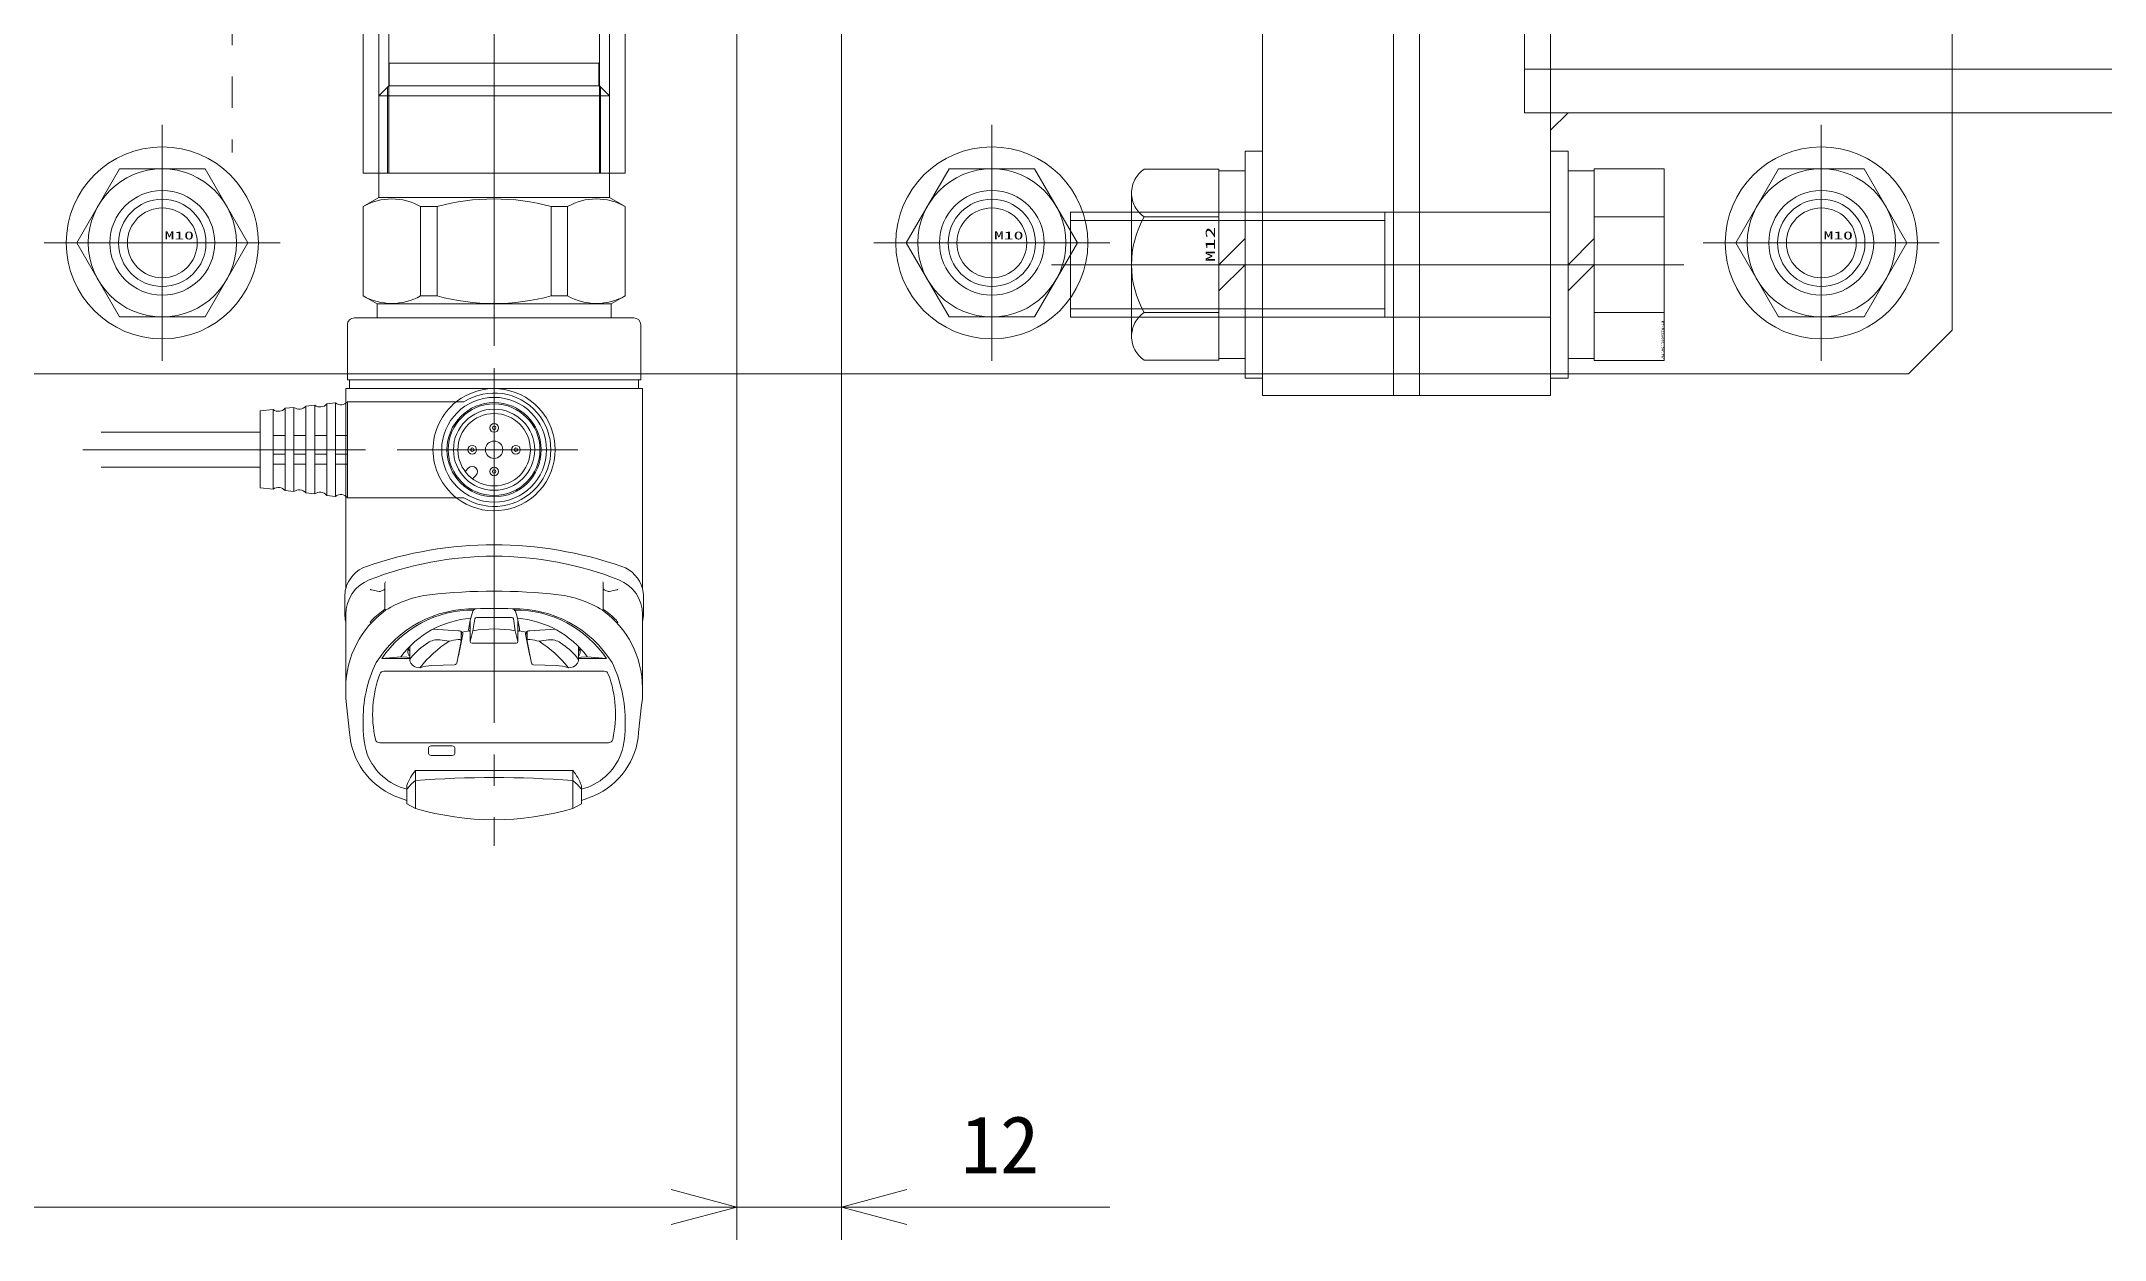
# Model space of a CAD drawing. Units: millimetres at full size. Extents: x -19442 to 19442, y -5866 to 5866.
# Drawn here: x -6365.5 to -6129.2, y 84.9 to 222.3 of the extents above; entities that cross this region are included whole.
import ezdxf
from ezdxf.enums import TextEntityAlignment as Align

# ---------------------------------------------------------------- set-up
doc = ezdxf.new("R2010")
doc.units = ezdxf.units.MM
doc.header["$LTSCALE"] = 3.6
doc.linetypes.add('CHAIN2', pattern=[12, 9, -1, 1, -1])
doc.linetypes.add('DOUBLE_CHAIN2', pattern=[12.8, 9, -1, 0.6, -0.6, 0.6, -1])
for name, color, linetype, lineweight in [('0-2_06_PHANTOM', 2, 'DOUBLE_CHAIN2', 9), ('0-3_04_HIDDEN', 7, 'Continuous', 9), ('0-4_05_CENTER', 2, 'CHAIN2', 9), ('0-5_08_DIM', 3, 'Continuous', 9), ('0-6_0', 2, 'Continuous', 9), ('0-7_10_DRAFT', 1, 'Continuous', 9)]:
    doc.layers.add(name, color=color, linetype=linetype, lineweight=lineweight)
doc.styles.add('ＭＳ ゴシック', font='')
doc.styles.get('ＭＳ ゴシック').set_extended_font_data('MS Gothic')

# ---------------------------------------------------------------- blocks, each defined once
blk = doc.blocks.new('10b_1')
at = {"layer": '0-6_0', "color": 134, "linetype": 'CHAIN2'}
for p, q in [((0, -13.512), (0, 13.512)), ((13.512, 0), (-13.512, 0))]:
    blk.add_line(p, q, dxfattribs=at)
at = {"layer": '0-6_0', "color": 134}
for q in [(-9.8, 0), (4.9, 8.487)]:
    blk.add_line((-4.9, 8.487), q, dxfattribs=at)
for points in [[(4.9, -8.487), (9.8, 0), (4.9, 8.487)], [(-9.8, 0), (-4.9, -8.487), (4.9, -8.487)]]:
    blk.add_lwpolyline(points, dxfattribs=at)
for radius in [11, 8.487, 5, 4]:
    blk.add_circle((0, 0), radius, dxfattribs=at)
at = {"layer": '0-7_10_DRAFT', "style": 'ＭＳ ゴシック', "width": 1.8}
blk.add_text('M10', height=0.9164, dxfattribs=at).set_placement((0.256, 0.117), align=Align.BOTTOM_LEFT)
blk = doc.blocks.new('OP-75722c_1')
at = {"layer": '0-3_04_HIDDEN', "color": 2}
blk.add_arc((0, 0), 7, 218.2132, 321.7868, dxfattribs=at)
at = {"layer": '0-4_05_CENTER'}
for p, q in [((0, -47.12), (0, 9.586)), ((9.36, 0), (-9.36, 0))]:
    blk.add_line(p, q, dxfattribs=at)
at = {"layer": '0-6_0'}
for p, q in [((-5.5, -16.8), (-5.5, -3.464)), ((5.5, -16.8), (5.5, -3.464)), ((5.5, -16.8), (-5.5, -16.8)), ((5.342, -18.175), (-5.356, -18.175)), ((-5.251, -19.175), (-5.356, -18.175)), ((-1.65, -16.8), (-1.65, -18.175)), ((0.5, -16.8), (0.5, -18.175)), ((1.65, -16.8), (1.65, -18.175)), ((5.342, -18.175), (5.227, -19.175)), ((5.227, -19.175), (-5.251, -19.175)), ((5.069, -20.55), (-5.106, -20.55)), ((-5.001, -21.55), (-5.106, -20.55)), ((-1.65, -19.175), (-1.65, -20.55)), ((0.5, -19.175), (0.5, -20.55)), ((1.65, -19.175), (1.65, -20.55)), ((5.069, -20.55), (4.954, -21.55)), ((4.954, -21.55), (-5.001, -21.55)), ((4.796, -22.925), (-4.857, -22.925)), ((-4.752, -23.925), (-4.857, -22.925)), ((-1.65, -21.55), (-1.65, -22.925)), ((0.5, -21.55), (0.5, -22.925)), ((1.65, -21.55), (1.65, -22.925)), ((4.796, -22.925), (4.681, -23.925)), ((4.681, -23.925), (-4.752, -23.925)), ((4.522, -25.3), (-4.607, -25.3)), ((-4.45, -26.8), (-4.607, -25.3)), ((-1.65, -23.925), (-1.65, -25.3)), ((0.5, -23.925), (0.5, -25.3)), ((1.65, -23.925), (1.65, -25.3)), ((4.522, -25.3), (4.35, -26.8)), ((-2, -26.8), (-4.45, -26.8)), ((-2, -26.8), (-2, -44.997)), ((-2, -26.8), (2, -26.8)), ((2, -26.8), (2, -44.997)), ((2, -26.8), (4.35, -26.8))]:
    blk.add_line(p, q, dxfattribs=at)
for centre, radius, start, end in [((0, 0), 7, 321.7868, 218.2132), ((0, 0), 6.5, 327.79579, 212.20421), ((-6.146, -17.563), 1, 322.26274, 49.72547), ((6.138, -17.57), 1, 129.64881, 217.23081), ((-5.897, -19.938), 1, 322.26274, 49.72547), ((5.865, -19.945), 1, 129.64881, 217.23081), ((-5.648, -22.313), 1, 322.26274, 49.72547), ((5.592, -22.32), 1, 129.64881, 217.23081), ((-5.398, -24.688), 1, 322.26274, 49.72547), ((5.319, -24.695), 1, 129.64881, 217.23081)]:
    blk.add_arc(centre, radius, start, end, dxfattribs=at)
blk = doc.blocks.new('GP-M＊＊Ta_1')
at = {"layer": '0-4_05_CENTER'}
for p, q in [((0, -12.6), (0, 77.091)), ((8.5, 31.7), (-8.5, 31.7))]:
    blk.add_line(p, q, dxfattribs=at)
at = {"layer": '0-6_0'}
for p, q in [((-11.437, 71.355), (-10, 71.893)), ((-10, 72.277), (-9, 72.79)), ((-10, 72.277), (-10, 71.893)), ((-10, 70.158), (-10, 71.893)), ((-9, 72.79), (-9, 68.449)), ((-9, 71.112), (-9, 71.112)), ((9, 72.79), (9, 68.449)), ((10, 72.277), (9, 72.79)), ((10, 72.277), (10, 71.893)), ((10, 70.158), (10, 71.893)), ((11.437, 71.355), (10, 71.893)), ((-9, 68.449), (0, 68.449)), ((0, 68.449), (9, 68.449)), ((4.5, 66.502), (4.5, 65.847)), ((7.2, 66.721), (4.8, 66.721)), ((7.5, 66.502), (7.5, 65.847)), ((-16.898, 60.922), (-16.55, 64.103)), ((13.105, 65.275), (-13.105, 65.275)), ((7.2, 65.628), (4.8, 65.628)), ((7.2, 65.628), (4.8, 65.628)), ((16.898, 60.922), (16.55, 64.103)), ((-17, 59.361), (-17, 51.406)), ((17, 59.361), (17, 51.406)), ((-12.611, 57.072), (12.611, 57.072)), ((-10.671, 55.623), (-12.871, 55.623)), ((-10.671, 55.411), (-12.871, 55.623)), ((-10, 55.623), (-10.671, 55.623)), ((-10, 55.476), (-10.671, 55.411)), ((-9.652, 55.623), (-10, 55.623)), ((-9.652, 55.509), (-10, 55.476)), ((-9.874, 54.797), (-9.81, 54.452)), ((-9.652, 54.23), (-9.652, 55.893)), ((-7.118, 56.427), (-4.522, 56.337)), ((-4.285, 56.136), (-3.777, 53.629)), ((-3.579, 52.828), (-4.093, 55.328)), ((3.579, 52.828), (4.093, 55.328)), ((4.285, 56.136), (3.777, 53.629)), ((7.118, 56.427), (4.522, 56.337)), ((9.652, 54.23), (9.652, 55.893)), ((9.652, 55.623), (10, 55.623)), ((9.652, 55.509), (10, 55.476)), ((9.874, 54.797), (9.81, 54.452)), ((10, 55.623), (10.671, 55.623)), ((10, 55.476), (10.671, 55.411)), ((10.671, 55.411), (12.871, 55.623)), ((10.671, 55.623), (12.871, 55.623)), ((-4.074, 52.435), (-7, 52.262)), ((-5.154, 53.643), (-6.216, 53.497)), ((-3.774, 52.52), (-3.774, 53.603)), ((-3.681, 52.589), (-3.774, 53.026)), ((-2.865, 52.439), (-3.656, 52.614)), ((-2.912, 52.171), (-2.726, 51.235)), ((-2.726, 53.673), (-2.726, 51.237)), ((-2.425, 52.442), (-2.726, 53.672)), ((2.526, 53.872), (-2.526, 53.872)), ((-2.425, 52.442), (-2.204, 51.076)), ((2.425, 52.442), (2.204, 51.076)), ((2.425, 52.442), (2.726, 53.672)), ((2.726, 53.672), (2.726, 51.235)), ((2.912, 52.171), (2.726, 51.235)), ((2.865, 52.439), (3.656, 52.614)), ((3.681, 52.589), (3.774, 53.026)), ((3.774, 52.52), (3.774, 53.603)), ((4.074, 52.435), (7, 52.262)), ((5.154, 53.643), (6.216, 53.497)), ((-17.1, 48.542), (-17.1, 50.479)), ((-17, 50.587), (-17, 51.406)), ((-12.499, 47.001), (-12.499, 49.966)), ((-2.726, 51.235), (-2.682, 51.014)), ((-2.682, 51.014), (-2.434, 50.212)), ((2.682, 51.014), (2.434, 50.212)), ((2.726, 51.235), (2.682, 51.014)), ((12.5, 47.001), (12.5, 49.966)), ((17, 51.406), (17, 50.587)), ((17.1, 48.542), (17.1, 50.479)), ((-17, 47.615), (-17, 24.75)), ((-13.179, 47.95), (-14.045, 47.768)), ((-12.62, 47.748), (-13.058, 47.938)), ((12.62, 47.748), (13.059, 47.938)), ((13.18, 47.95), (14.045, 47.768)), ((17, 47.615), (17, 24.75)), ((2.479, 35.028), (2.086, 34.634)), ((2.934, 33.786), (3.328, 34.179)), ((-16.55, 24.7), (-16.95, 24.7)), ((-16.8, 17.4), (-16.8, 23.65)), ((-16.75, 23.7), (-16.55, 23.7)), ((16.55, 24.7), (-16.55, 24.7)), ((-16.55, 24.7), (-16.55, 23.7)), ((-16.55, 23.7), (16.55, 23.7)), ((16.95, 24.7), (16.55, 24.7)), ((16.55, 24.7), (16.55, 23.7)), ((16.55, 23.7), (16.75, 23.7)), ((16.8, 17.4), (16.8, 23.65)), ((-13.4, 16.6), (-16, 16.6)), ((13.4, 16.6), (-13.4, 16.6)), ((-13.4, 16.6), (-13.4, 15)), ((16, 16.6), (13.4, 16.6)), ((13.4, 16.6), (13.4, 15)), ((-13.4, 15), (-15, 14.076)), ((13.4, 15), (-13.4, 15)), ((13.4, 15), (15, 14.076)), ((-15, 3.827), (-15, 14.076)), ((-8.422, 3.827), (-8.422, 14.076)), ((-8.422, 14.076), (-6.538, 14.076)), ((-6.538, 14.076), (-6.538, 3.827)), ((6.538, 14.076), (6.538, 3.827)), ((6.538, 14.076), (8.422, 14.076)), ((8.422, 14.076), (8.422, 3.827)), ((15, 3.827), (15, 14.076)), ((-13.22, 2.8), (-15, 3.827)), ((13.22, 2.8), (-13.22, 2.8)), ((-13.22, 0), (-13.22, 2.8)), ((-6.538, 3.827), (-8.422, 3.827)), ((8.422, 3.827), (6.538, 3.827)), ((13.22, 2.8), (15, 3.827)), ((13.22, 2.8), (13.221, 0)), ((-13.221, 0), (13.221, 0))]:
    blk.add_line(p, q, dxfattribs=at)
for centre, radius in [((0, 31.7), 6), ((0, 31.7), 5.398), ((0, 31.7), 5.25), ((0, 31.7), 4.65), ((0, 31.7), 4.15), ((0, 34.2), 0.5), ((0, 34.2), 0.203), ((-2.5, 31.7), 0.5), ((-2.5, 31.7), 0.203), ((0, 31.7), 1), ((2.5, 31.7), 0.5), ((2.5, 31.7), 0.203), ((0, 29.2), 0.5), ((0, 29.2), 0.203)]:
    blk.add_circle(centre, radius, dxfattribs=at)
for centre, radius, start, end in [((0, 42.316), 31.775, 73.54641, 106.45359), ((-8.086, 63.563), 8.482, 113.27384, 176.35457), ((8.086, 63.563), 8.482, 3.64543, 66.72616), ((-8.353, 64.19), 6.617, 104.40955, 158.85565), ((-6.448, 73.183), 4.392, 216.03051, 234.48358), ((-4.5, 72.23), 5.878, 200.64403, 220.03508), ((0.001, 185.207), 115.949, 265.54789, 274.45132), ((6.448, 73.183), 4.392, 305.51642, 323.96949), ((4.5, 72.23), 5.878, 319.96492, 339.35597), ((8.353, 64.19), 6.617, 21.14435, 75.59045), ((-4.967, 63.486), 10.046, 162.08005, 182.83685), ((4.679, 66.502), 0.179, 126.0666, 180), ((4.8, 66.336), 0.384, 90, 126.0666), ((7.2, 66.336), 0.384, 53.9334, 90), ((7.321, 66.502), 0.179, 0, 53.9334), ((4.967, 63.486), 10.046, 357.16315, 17.91995), ((-0.711, 62.007), 13.2, 167.41217, 200.43885), ((-13.105, 64.775), 0.5, 90, 167.41217), ((4.679, 65.847), 0.179, 180, 233.9334), ((4.8, 66.013), 0.384, 233.9334, 270), ((7.2, 66.013), 0.384, 270, 306.0666), ((7.321, 65.847), 0.179, 306.0666, 0), ((0.711, 62.007), 13.2, 339.56115, 12.58783), ((13.105, 64.775), 0.5, 12.58783, 90), ((-0.035, 62.607), 14.97, 178.5354, 205.81139), ((0.035, 62.607), 14.97, 334.18861, 1.4646), ((-7.175, 59.501), 9.826, 171.68637, 180.82011), ((7.175, 59.501), 9.826, 359.17989, 8.31363), ((-5.991, 59.019), 11.002, 180.42913, 234.21552), ((-12.611, 57.572), 0.5, 200.43885, 270), ((5.991, 59.019), 11.002, 305.78448, 359.57087), ((12.611, 57.572), 0.5, 270, 339.56115), ((-2.392, 63.041), 13.114, 212.01798, 271.39962), ((-2.467, 62.615), 12.534, 213.90404, 270.47334), ((-1.84, 61.999), 11.017, 216.72492, 265.61967), ((-9.291, 54.864), 0.587, 127.97471, 186.57387), ((-9.323, 54.273), 0.577, 124.76881, 151.1454), ((-9.419, 54.503), 0.394, 187.4718, 199.51617), ((-9.149, 55.867), 0.504, 143.02743, 221.86319), ((-8.53, 55.413), 1.271, 88.69607, 143.45983), ((-2.449, 61.53), 9.277, 220.29746, 236.27862), ((-6.929, 61.303), 4.88, 251.20079, 267.78194), ((2.165, 65.064), 13.565, 218.15768, 237.34958), ((-4.53, 56.087), 0.25, 11.46637, 88.00831), ((-4.376, 55.258), 0.292, 13.98093, 37.01951), ((2.392, 63.041), 13.114, 268.60038, 327.98202), ((2.467, 62.615), 12.534, 269.52666, 326.09596), ((1.84, 61.999), 11.017, 274.38033, 323.27508), ((4.376, 55.258), 0.292, 142.98049, 166.01907), ((4.53, 56.087), 0.25, 91.99169, 168.53363), ((-2.165, 65.064), 13.565, 302.65042, 321.84232), ((6.929, 61.303), 4.88, 272.21806, 288.79921), ((2.449, 61.53), 9.277, 303.72138, 319.70254), ((8.53, 55.413), 1.271, 36.54017, 91.30393), ((9.149, 55.867), 0.504, 318.13681, 36.97257), ((9.291, 54.864), 0.587, 353.42613, 52.02529), ((9.323, 54.273), 0.577, 28.8546, 55.23119), ((9.419, 54.503), 0.394, 340.48383, 352.5282), ((-6.489, 55.478), 2, 236.27862, 277.84176), ((-3.408, 59.876), 6.473, 254.35794, 263.5525), ((-4.061, 54.111), 0.671, 263.66231, 282.82016), ((-4.079, 53.024), 0.589, 270.48294, 319.02547), ((-3.952, 53.641), 0.188, 282.16247, 335.20634), ((-3.893, 53.603), 0.12, 339.93516, 12.48534), ((-3.783, 52.784), 0.209, 315.43238, 12.1745), ((-2.634, 52.26), 0.292, 108.4253, 197.82144), ((-2.526, 53.672), 0.2, 90.00112, 180), ((-0.012, 66.265), 14.037, 260.10674, 279.99923), ((2.526, 53.672), 0.2, 0, 89.99888), ((2.634, 52.26), 0.292, 342.17856, 71.5747), ((3.783, 52.784), 0.209, 167.8255, 224.56762), ((4.079, 53.024), 0.589, 220.97453, 269.51706), ((3.893, 53.603), 0.12, 167.51466, 200.06484), ((3.952, 53.641), 0.188, 204.79366, 257.83753), ((4.061, 54.111), 0.671, 257.17984, 276.33769), ((3.408, 59.876), 6.473, 276.4475, 285.64206), ((6.489, 55.478), 2, 262.15824, 303.72138), ((-12.751, 50.479), 4.349, 167.68925, 180), ((-12.726, 50.587), 4.274, 180, 248.52622), ((-13.494, 51.731), 0.72, 197.48586, 224.49855), ((-5.898, 59.4), 11.514, 225.22446, 235.01727), ((-12.362, 49.938), 0.141, 126.75994, 168.45598), ((-5.991, 60.319), 12.08, 237.82239, 263.42132), ((-2.531, 51.398), 0.469, 114.52076, 129.61373), ((-2.052, 50.331), 0.4, 197.19949, 267.07648), ((-2.006, 51.108), 0.2, 189.19693, 271.53215), ((0, 90.447), 40.568, 267.07242, 272.92758), ((0, -23.903), 74.838, 88.46785, 91.53215), ((2.006, 51.108), 0.2, 268.46785, 350.80307), ((2.052, 50.331), 0.4, 272.92352, 342.80051), ((2.531, 51.398), 0.469, 50.38627, 65.47924), ((5.991, 60.319), 12.08, 276.57868, 302.17761), ((12.362, 49.938), 0.141, 11.54402, 53.24006), ((5.899, 59.4), 11.514, 304.98273, 314.77554), ((13.495, 51.731), 0.72, 315.50145, 342.51414), ((12.726, 50.587), 4.274, 291.47378, 0), ((12.751, 50.479), 4.349, 0, 12.31075), ((-12.751, 48.542), 4.349, 180, 192.31075), ((-13.358, 48.63), 3.781, 195.57133, 250.33379), ((-13.981, 47.53), 0.246, 104.89924, 144.26185), ((-13.138, 47.755), 0.2, 66.52325, 101.91432), ((-12.699, 47.564), 0.2, 0, 66.52325), ((0, 113.098), 65.198, 263.5049, 276.4951), ((12.7, 47.564), 0.2, 113.47675, 180), ((13.139, 47.755), 0.2, 78.08568, 113.47675), ((13.982, 47.53), 0.246, 35.73815, 75.10076), ((13.358, 48.63), 3.781, 289.66621, 344.42867), ((12.751, 48.542), 4.349, 347.68925, 0), ((0, 87.174), 44.574, 250.83864, 289.16136), ((0, 82.936), 39.036, 248.52622, 291.47378), ((-12.058, 47.033), 0.442, 184.19981, 208.80915), ((12.059, 47.033), 0.442, 331.19085, 355.80019), ((2.51, 34.21), 0.6, 135, 315), ((-16.95, 24.75), 0.05, 180, 270), ((-16.75, 23.65), 0.05, 90, 180), ((16.75, 23.65), 0.05, 0, 90), ((16.95, 24.75), 0.05, 270, 0), ((-16, 17.4), 0.8, 180, 270), ((16, 17.4), 0.8, 270, 0), ((-11.711, 8.264), 6.678, 60.49588, 119.50412), ((0, -10.172), 25.115, 74.90981, 105.09019), ((11.711, 8.264), 6.678, 60.49588, 119.50412), ((-11.711, 9.64), 6.678, 240.49588, 299.50412), ((0, 28.076), 25.115, 254.90981, 285.09019), ((11.711, 9.64), 6.678, 240.49588, 299.50412)]:
    blk.add_arc(centre, radius, start, end, dxfattribs=at)
at = {"layer": '0-7_10_DRAFT'}
for p, q in [((-13.22, 0), (-13.22, -8.838)), ((-12.201, 0), (-12.201, -9.858)), ((12.2, -9.858), (12.2, 0)), ((13.22, 0), (13.22, -8.838)), ((-12.058, -10), (-13.22, -8.838)), ((13.221, -8.838), (-13.22, -8.838)), ((12.058, -10), (13.22, -8.838)), ((-12, -10), (12, -10)), ((12, -10), (12, -12.6)), ((12, -10), (12.058, -10)), ((12, -12.6), (-12, -12.6))]:
    blk.add_line(p, q, dxfattribs=at)
blk.add_lwpolyline([(-12.058, -10), (-12, -10), (-12, -12.6)], dxfattribs=at)
blk = doc.blocks.new('A$C16462A1F_1')
at = {"layer": '0-3_04_HIDDEN'}
for p, q in [((-13.5, 2), (-13.5, 0)), ((-13.22, 0), (-13.22, -19.5)), ((-12.058, 0), (-12.058, -19.5)), ((12.059, 0), (12.059, -19.5)), ((13.221, 0), (13.221, -19.5)), ((13.5, 2), (13.5, 0))]:
    blk.add_line(p, q, dxfattribs=at)
at = {"layer": '0-4_05_CENTER'}
blk.add_line((0, -22.833), (0, 6.95), dxfattribs=at)
at = {"layer": '0-6_0', "color": 3}
for points in [[(-15, 0), (-16.5, 0), (-15, -1.5)], [(15, 0), (16.5, 0), (15, -1.5)]]:
    blk.add_lwpolyline(points, close=True, dxfattribs=at)
at = {"layer": '0-6_0', "color": 134}
blk.add_lwpolyline([(-15, 0), (15, 0), (15, -19.5), (-15, -19.5)], close=True, dxfattribs=at)
at = {"layer": '0-7_10_DRAFT'}
blk.add_line((0, 0), (0, -19.5), dxfattribs=at)
blk = doc.blocks.new('A$C757C1326_1')
at = {"layer": '0-3_04_HIDDEN'}
for p, q in [((1364, 82.6), (1364, -82.6)), ((1318, -112.5), (1285, -112.5))]:
    blk.add_line(p, q, dxfattribs=at)
at = {"layer": '0-4_05_CENTER'}
for p, q in [((1167, 87.159), (1167, -87.159)), ((1159, -107.838), (1159, -87.162)), ((1254, -107.838), (1254, -87.162)), ((1349, -107.838), (1349, -87.162)), ((1169.338, -97.5), (1148.662, -97.5)), ((1264.338, -97.5), (1243.662, -97.5)), ((1359.338, -97.5), (1338.662, -97.5)), ((1306.997, -100), (1277.623, -100))]:
    blk.add_line(p, q, dxfattribs=at)
at = {"layer": '0-6_0', "color": 134}
blk.add_lwpolyline([(1300, 115), (1285, 115), (1285, -115), (1300, -115)], close=True, dxfattribs=at)
for points in [[(1285, -112.5), (1054, -112.5), (1049, -107.5), (1049, -69.9)], [(1364, -82.6), (1364, -107.5), (1359, -112.5), (1318, -112.5)]]:
    blk.add_lwpolyline(points, dxfattribs=at)
for centre in [(1159, -97.5), (1254, -97.5), (1349, -97.5)]:
    blk.add_circle(centre, 6, dxfattribs=at)
at = {"layer": '0-6_0'}
blk.add_blockref('A$C16462A1F_1', (1197, -70), dxfattribs=at)
blk = doc.blocks.new('A$C038C65EF_1')
at = {"layer": '0-3_04_HIDDEN'}
for p, q in [((-180, 101.5), (-165, 101.5)), ((-180, 88.5), (-165, 88.5)), ((-165, 82.6), (-168, 82.6)), ((-168, -82.6), (-168, 82.6)), ((-15, 82.6), (-12, 82.6)), ((-12, -82.6), (-12, 82.6)), ((-168, 77.6), (-12, 77.6)), ((-12, 44.891), (0, 44.891)), ((-12, 43.641), (0, 43.641)), ((-12, 34.141), (0, 34.141)), ((-168, 31), (-180, 31)), ((-12, 32.891), (0, 32.891)), ((-168, -31), (-180, -31)), ((-12, -32.891), (0, -32.891)), ((-12, -34.141), (0, -34.141)), ((-12, -43.641), (0, -43.641)), ((-12, -44.891), (0, -44.891)), ((-168, -77.6), (-12, -77.6)), ((-165, -82.6), (-168, -82.6)), ((-15, -82.6), (-12, -82.6))]:
    blk.add_line(p, q, dxfattribs=at)
at = {"layer": '0-4_05_CENTER'}
for p, q in [((-22.366, 100), (7.26, 100)), ((-157.634, 95), (-187.26, 95)), ((-16.143, 38.891), (4.119, 38.891)), ((6, 0), (-186.302, 0)), ((-16.143, -38.891), (4.119, -38.891)), ((-22.366, -100), (7.26, -100))]:
    blk.add_line(p, q, dxfattribs=at)
at = {"layer": '0-6_0', "color": 134}
for p, q in [((-15, 82.6), (-165, 82.6)), ((-135, 63.275), (-45, 63.275)), ((-135, 59.445), (-45, 59.445)), ((-150, -48.275), (-150, 48.275)), ((-30, 48.275), (-30, -48.275)), ((-45, -59.445), (-135, -59.445)), ((-45, -63.275), (-135, -63.275)), ((-15, -82.6), (-165, -82.6))]:
    blk.add_line(p, q, dxfattribs=at)
for points in [[(-180, 115), (-165, 115), (-165, -90), (-180, -90)], [(-15, -115), (0, -115), (0, 115), (-15, 115)]]:
    blk.add_lwpolyline(points, close=True, dxfattribs=at)
at = {"layer": '0-6_0', "color": 3}
for points in [[(-165, 82.6), (-163, 82.6), (-163, 82.6), (-165, 84.6)], [(-15, 82.6), (-17, 82.6), (-17, 82.6), (-15, 84.6)], [(-165, -82.6), (-163, -82.6), (-163, -82.6), (-165, -84.6)], [(-15, -82.6), (-17, -82.6), (-17, -82.6), (-15, -84.6)]]:
    blk.add_lwpolyline(points, close=True, dxfattribs=at)
at = {"layer": '0-6_0', "color": 134}
for centre, start, end in [((-135, 48.275), 90, 180), ((-45, 48.275), 0, 90), ((-135, 44.445), 90, 180), ((-45, 44.445), 0, 90), ((-135, -44.445), 180, 270), ((-45, -44.445), 270, 0), ((-135, -48.275), 180, 270), ((-45, -48.275), 270, 0)]:
    blk.add_arc(centre, 15, start, end, dxfattribs=at)
blk = doc.blocks.new('M12Nza_1_1_1')
at = {"layer": '0-2_06_PHANTOM', "color": 7}
for p, q in [((-8.213, 15), (8.212, 15)), ((-10.95, 5), (-10.95, 13.533)), ((-5.475, 5), (-5.475, 13.533)), ((5.475, 5), (5.475, 13.533)), ((10.95, 13.533), (10.95, 5)), ((10.95, 5), (-10.95, 5)), ((-10.75, 2), (-10.75, 5)), ((0, 2), (-3, 5)), ((0, 5), (3, 2)), ((10.75, 5), (10.75, 2))]:
    blk.add_line(p, q, dxfattribs=at)
at = {"layer": '0-2_06_PHANTOM', "color": 7, "linetype": 'CHAIN2'}
blk.add_line((0, 0), (0, 15), dxfattribs=at)
at = {"layer": '0-2_06_PHANTOM', "color": 7}
blk.add_lwpolyline([(-13, 2), (13, 2), (13, 0), (-13, 0)], close=True, dxfattribs=at)
for centre, radius, start, end in [((-8.213, 11.712), 3.288, 33.626, 146.374), ((0, 4.05), 10.95, 60, 120), ((8.212, 11.712), 3.288, 33.626, 146.374)]:
    blk.add_arc(centre, radius, start, end, dxfattribs=at)
at = {"layer": '0-7_10_DRAFT', "style": 'ＭＳ ゴシック', "width": 1.8}
blk.add_text('M12', height=1.1, dxfattribs=at).set_placement((0.31, 5.093), align=Align.BOTTOM_LEFT)
blk = doc.blocks.new('A$C1EEF0FFA_1')
at = {"layer": '0-6_0', "color": 134, "linetype": 'CHAIN2'}
blk.add_line((0, -57.157), (0, 15.24), dxfattribs=at)
at = {"layer": '0-6_0', "color": 134}
for p, q in [((-10.97, 13), (10.97, 13)), ((-10.97, 5), (-10.97, 13)), ((-5.485, 5), (-5.485, 13)), ((5.485, 5), (5.485, 13)), ((10.97, 5), (10.97, 13)), ((-10.97, 5), (10.97, 5)), ((-10.75, 5), (-10.75, 2)), ((0, 2), (-3, 5)), ((0, 5), (3, 2)), ((10.75, 2), (10.75, 5)), ((-13, 2), (13, 2)), ((-13, 2), (-13, 0)), ((-13, 0), (13, 0)), ((-6, -55), (-6, 0)), ((6, -55), (6, 0)), ((13, 0), (13, 2)), ((-6, -19), (6, -19)), ((-5.053, -55), (-5.053, -19)), ((5.053, -55), (5.053, -19)), ((-6, -55), (6, -55))]:
    blk.add_line(p, q, dxfattribs=at)
at = {"layer": '0-7_10_DRAFT', "style": 'ＭＳ ゴシック', "width": 1.8}
blk.add_text('BT-M12x60L,SW,PW', height=0.2199, dxfattribs=at).set_placement((6.421, 12.658), align=Align.BOTTOM_LEFT)
blk = doc.blocks.new('A$C33B27836_1')
at = {"layer": '0-3_04_HIDDEN', "color": 3}
for p, q in [((0, 57.5), (3, 57.5)), ((0, -57.5), (3, -57.5))]:
    blk.add_line(p, q, dxfattribs=at)
at = {"layer": '0-4_05_CENTER'}
for p, q in [((-7.072, 100), (9.943, 100)), ((-7.072, -100), (9.943, -100))]:
    blk.add_line(p, q, dxfattribs=at)
at = {"layer": '0-6_0', "color": 3}
blk.add_lwpolyline([(0, 115), (3, 115), (3, -115), (0, -115)], close=True, dxfattribs=at)
at = {"layer": '0-7_10_DRAFT'}
blk.add_line((0, 0), (3, 0), dxfattribs=at)
blk = doc.blocks.new('A$C52611A06_1')
at = {"layer": '0-6_0', "xscale": -1}
blk.add_blockref('A$C33B27836_1', (3, 0), dxfattribs=at)
at = {"layer": '0-6_0'}
for name, p, rotation in [('A$C038C65EF_1', (3, 0), 180), ('A$C1EEF0FFA_1', (18, -100), 270), ('M12Nza_1_1_1', (-15, -100), 90)]:
    blk.add_blockref(name, p, dxfattribs=dict(at, rotation=rotation))
blk = doc.blocks.new('_Open30')
at = {"layer": '0-5_08_DIM', "color": 4}
blk.add_line((0, 0), (-1, 0), dxfattribs=at)
blk.add_lwpolyline([(-1, 0.26795), (0, 0), (-1, -0.26795)], dxfattribs=at)

msp = doc.modelspace()

# ---------------------------------------------------------------- linework, layer by layer
at = {"layer": '0-5_08_DIM'}
for p, q in [((-6273.89, 267.777), (-6273.89, 84.94)), ((-6285.89, 264.777), (-6285.89, 84.94)), ((-6285.89, 264.777), (-6285.89, 84.94)), ((-7448.39, 88.69), (-6293.39, 88.69)), ((-6293.39, 88.69), (-6300.89, 88.69)), ((-6285.89, 88.69), (-6273.89, 88.69)), ((-6266.39, 88.69), (-6243.14, 88.69))]:
    msp.add_line(p, q, dxfattribs=at)

# ---------------------------------------------------------------- block references
at = {"layer": '0-5_08_DIM', "xscale": 7.5, "yscale": 7.5}
msp.add_blockref('_Open30', (-6285.89, 88.69), dxfattribs=at)
msp.add_blockref('_Open30', (-6285.89, 88.69), dxfattribs=at)
at = {"layer": '0-5_08_DIM', "xscale": 7.5, "yscale": 7.5, "rotation": 180}
msp.add_blockref('_Open30', (-6273.89, 88.69), dxfattribs=at)
at = {"layer": '0-6_0'}
for name, p in [('A$C757C1326_1', (-7510.677, 296.652)), ('A$C52611A06_1', (-6210.677, 296.652)), ('10b_1', (-6351.677, 199.152)), ('10b_1', (-6256.677, 199.152)), ('10b_1', (-6161.677, 199.152))]:
    msp.add_blockref(name, p, dxfattribs=at)
for name, p, rotation in [('GP-M＊＊Ta_1', (-6313.677, 207.152), 180), ('OP-75722c_1', (-6313.677, 175.452), 270)]:
    msp.add_blockref(name, p, dxfattribs=dict(at, rotation=rotation))

# ---------------------------------------------------------------- texts
at = {"layer": '0-5_08_DIM', "style": 'ＭＳ ゴシック'}
msp.add_text('12', height=6.598, dxfattribs=at).set_placement((-6260.229, 90.565), align=Align.BOTTOM_LEFT)

doc.saveas('drawing.dxf')
